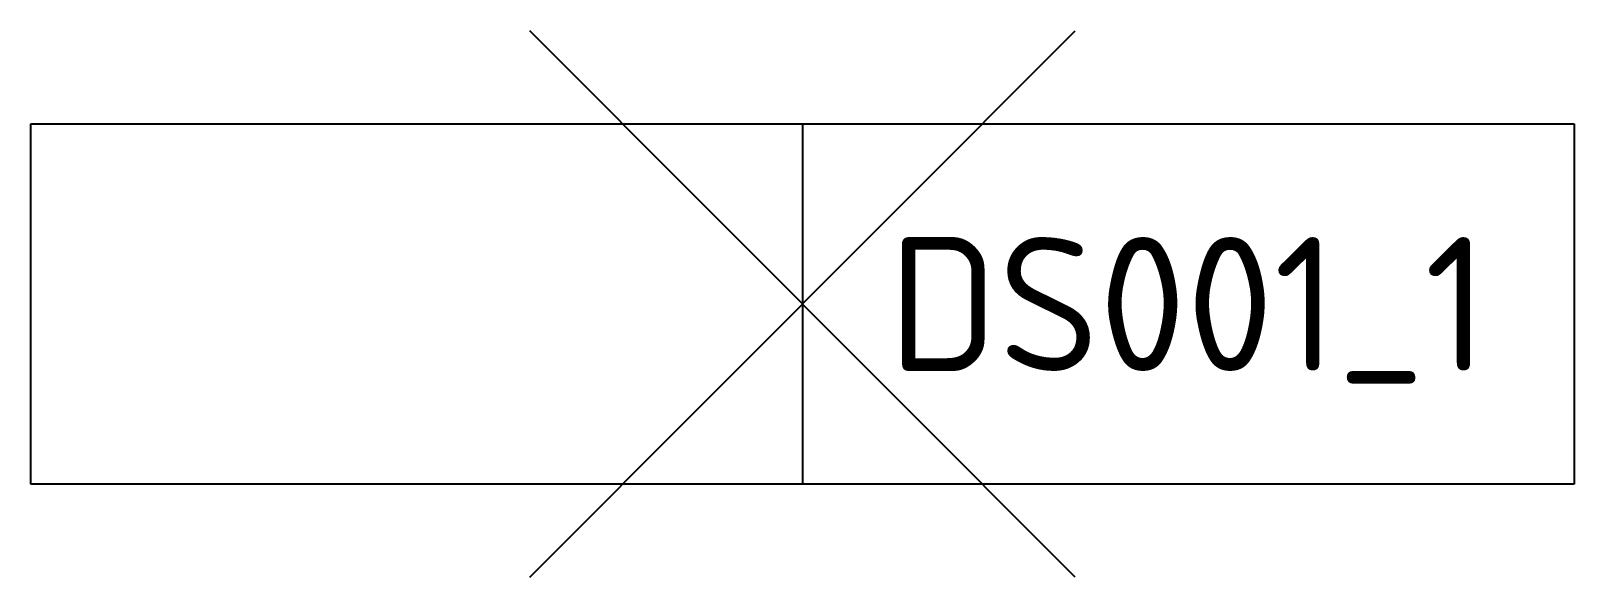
# Model space of a CAD drawing. Header units: metres. Extents: x -1.5 to 1.5, y -0.53 to 0.53.
import ezdxf
from ezdxf.enums import TextEntityAlignment as Align

# ---------------------------------------------------------------- set-up
doc = ezdxf.new("R2010")
doc.units = ezdxf.units.M
doc.styles.add('NLCS-ISO', font='NLCS-ISO.ttf')

msp = doc.modelspace()

# ---------------------------------------------------------------- linework, layer by layer
for p, q in [((0.5303, -0.5303), (-0.5303, 0.5303)), ((-0.5303, -0.5303), (0.5303, 0.5303)), ((-1.5, 0.35), (1.5, 0.35)), ((-1.5, -0.35), (-1.5, 0.35)), ((0, 0.35), (0, -0.35)), ((1.5, 0.35), (1.5, -0.35)), ((1.5, -0.35), (-1.5, -0.35))]:
    msp.add_line(p, q)

# ---------------------------------------------------------------- texts
at = {"style": 'NLCS-ISO'}
msp.add_text('DS001_1', height=0.26, dxfattribs=at).set_placement((0.75, 0), align=Align.MIDDLE_CENTER)

doc.saveas('drawing.dxf')
